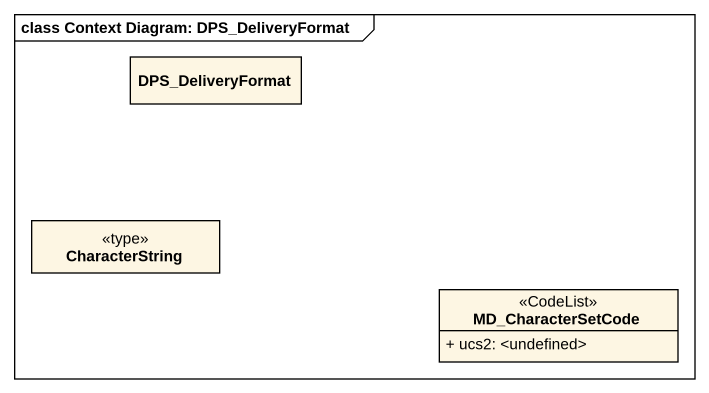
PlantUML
@startuml
mainframe class Context Diagram: DPS_DeliveryFormat
hide circle
hide empty members
skinparam classAttributeIconSize 0
class DPS_DeliveryFormat
class CharacterString <<type>>
class MD_CharacterSetCode <<CodeList>> {
  + ucs2: <undefined>
}
@enduml
